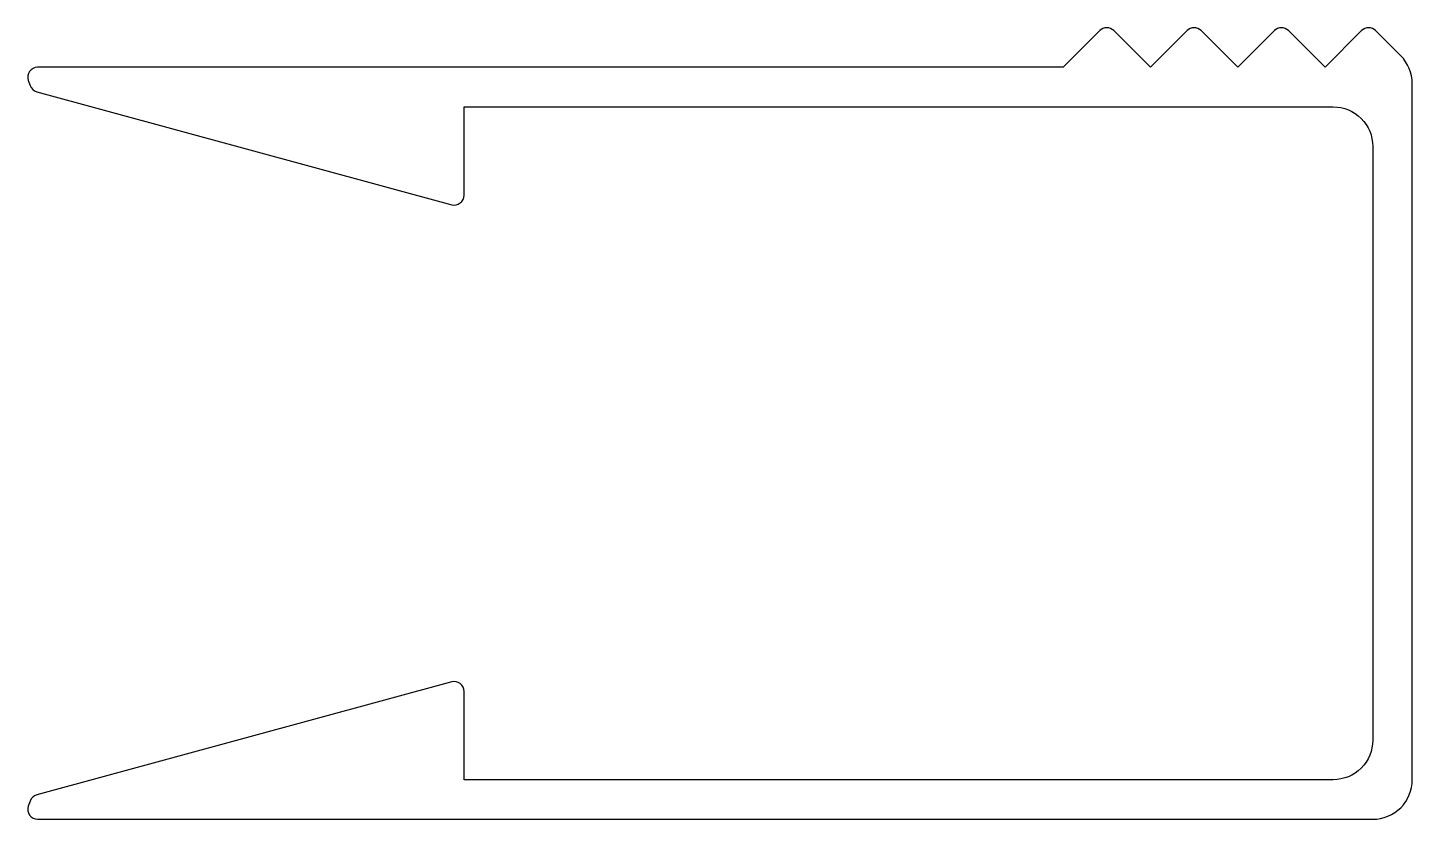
# Model space of a CAD drawing. Extents: x 650.5 to 685.5, y 816.3 to 836.3.
import ezdxf

# ---------------------------------------------------------------- set-up
doc = ezdxf.new("R2010")
doc.units = 0
doc.layers.get('0').update_dxf_attribs({"linetype": 'CONTINUOUS'})

msp = doc.modelspace()

# ---------------------------------------------------------------- linework, layer by layer
at = {"color": 7, "linetype": 'CONTINUOUS'}
msp.add_lwpolyline([(676.675, 835.288), (650.751, 835.288, 0.520567), (650.516, 834.952), (650.561, 834.827, 0.244698), (650.732, 834.671), (661.22, 831.816, 0.493145), (661.534, 832.057), (661.534, 834.288), (683.504, 834.288, -0.414214), (684.504, 833.288), (684.504, 818.288, -0.414214), (683.504, 817.288), (661.534, 817.288), (661.534, 819.518, 0.493145), (661.22, 819.76), (650.732, 816.904, 0.244698), (650.561, 816.748), (650.516, 816.623, 0.520567), (650.751, 816.288), (684.504, 816.288, 0.414214), (685.504, 817.288), (685.504, 834.874, 0.198912), (685.211, 835.581), (684.577, 836.215, 0.414214), (684.223, 836.215), (683.297, 835.288), (682.37, 836.215, 0.414214), (682.016, 836.215), (681.09, 835.288), (680.163, 836.215, 0.414214), (679.809, 836.215), (678.883, 835.288), (677.956, 836.215, 0.414214), (677.602, 836.215)], format="xyb", close=True, dxfattribs=at)

doc.saveas('drawing.dxf')
